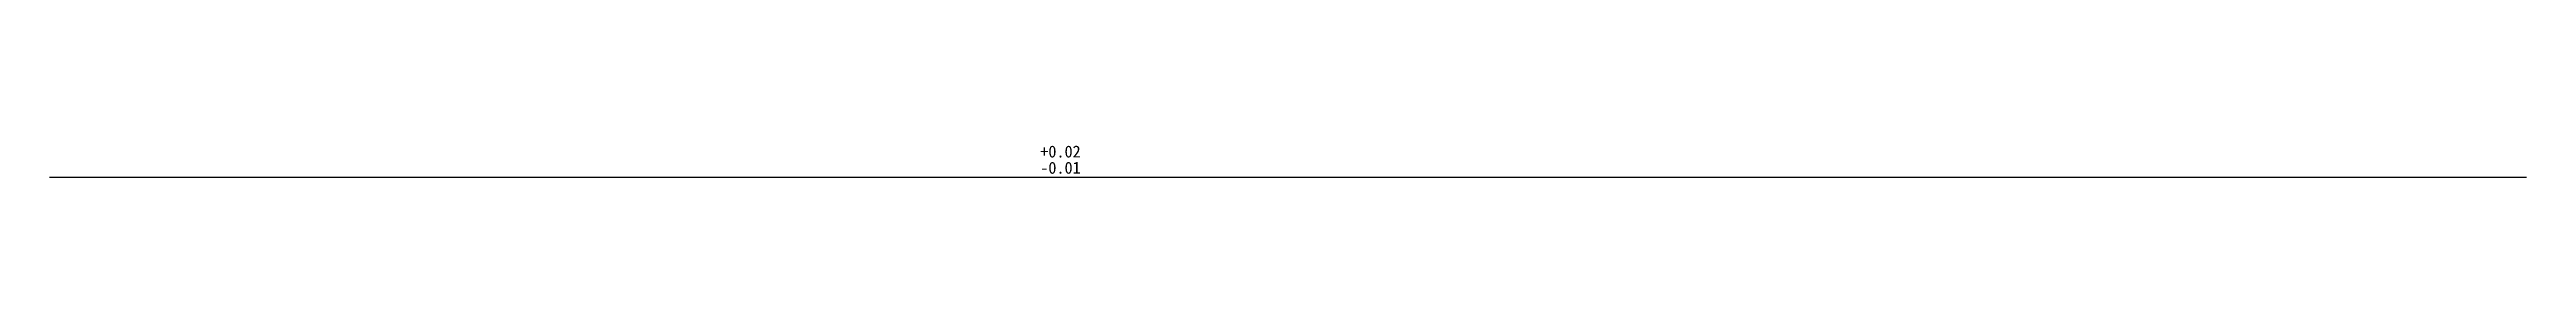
# Model space of a CAD drawing. Units: millimetres at full size, sheet at 1:100. Extents: x -15551 to 15061, y -3490 to -3101.
import ezdxf
from ezdxf.enums import TextEntityAlignment as Align

# ---------------------------------------------------------------- set-up
doc = ezdxf.new("R2010")
doc.units = ezdxf.units.MM
doc.header["$LTSCALE"] = 100
doc.layers.add('0-0', color=4, linetype='Continuous')
doc.styles.add('ＭＳ ゴシック', font='')
doc.styles.get('ＭＳ ゴシック').set_extended_font_data('MS Gothic')

msp = doc.modelspace()

# ---------------------------------------------------------------- linework, layer by layer
at = {"layer": '0-0', "color": 7}
msp.add_line((-15551, -3489.8), (15061.2, -3489.8), dxfattribs=at)

# ---------------------------------------------------------------- texts
at = {"layer": '0-0', "style": 'ＭＳ ゴシック'}
for s, p in [('+0.02', (-3306.1, -3289.8)), ('-0.01', (-3306.1, -3489.8))]:
    msp.add_text(s, height=146.6, dxfattribs=at).set_placement(p, align=Align.BOTTOM_LEFT)

doc.saveas('drawing.dxf')
